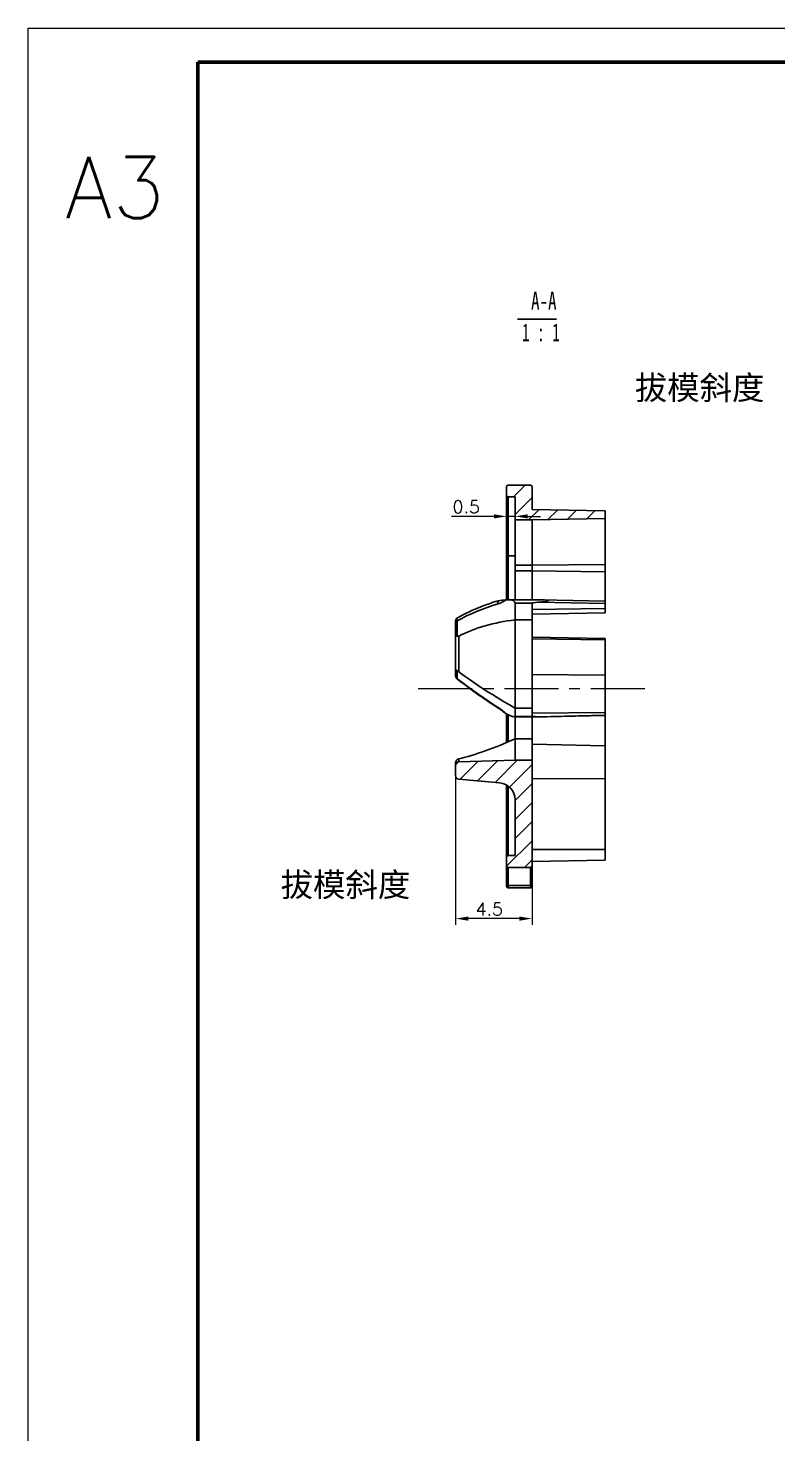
# Model space of a CAD drawing. Header units: millimetres. Extents: x 2517 to 6633, y 792 to 3241.
# Drawn here: x 3446.1 to 3490.2, y 1173.2 to 1255.9 of the extents above; entities that cross this region are included whole.
import ezdxf

# ---------------------------------------------------------------- set-up
doc = ezdxf.new("R2010")
doc.units = ezdxf.units.MM
doc.linetypes.add('CENTER', pattern=[50.8, 31.75, -6.35, 6.35, -6.35])
doc.layers.add('10', color=7, linetype='Continuous')
for name, color, linetype, lineweight in [('中心线', 1, 'CENTER', 9), ('填充', 3, 'Continuous', 9), ('实线', 7, 'Continuous', 25), ('尺寸标注', 2, 'Continuous', 9), ('引导线', 6, 'Continuous', 9), ('文本', 3, 'Continuous', 15), ('粗实线', 9, 'Continuous', 50)]:
    doc.layers.add(name, color=color, linetype=linetype, lineweight=lineweight)
doc.styles.add('SLDTEXTSTYLE4', font='TXT', dxfattribs={"width": 0.7})
doc.styles.add('SLDTEXTSTYLE5', font='TXT', dxfattribs={"width": 0.62})
doc.styles.add('st', font='txt.shx')
doc.styles.get("Standard").update_dxf_attribs({"font": 'simfang.ttf'})
doc.dimstyles.new('st0.3', dxfattribs={"dimscale": 0.3, "dimtxt": 2.5, "dimasz": 2.5, "dimexe": 1.25, "dimexo": 0, "dimtad": 1, "dimtoh": 1, "dimdec": 3, "dimdsep": 46, "dimtxsty": 'st', "dimcen": 0, "dimclrd": 256, "dimclre": 256, "dimclrt": 256, "dimadec": 4, "dimazin": 2, "dimtfac": 1, "dimtdec": 3, "dimtmove": 0, "dimatfit": 1, "dimfxl": 0, "dimlwd": -1, "dimlwe": -1, "dimarcsym": 0})
pattern_1 = [(45, (144.0452, 96.7487), (-0.561266, 0.561266), [])]

# ---------------------------------------------------------------- blocks, each defined once
blk = doc.blocks.new('SW_NOTE_0')
at = {"layer": '10', "color": 0}
blk.add_line((-1.23, -0.86), (6.45, -0.86), dxfattribs=at)
at = {"layer": '10', "color": 0, "char_height": 3.5, "attachment_point": 2}
for s, insert, style in [('A-A', (3.94, 4.51), 'SLDTEXTSTYLE4'), ('1 : 1', (3.37, -1.7), 'SLDTEXTSTYLE5')]:
    blk.add_mtext(s, dxfattribs=dict(at, insert=insert, style=style))
blk = doc.blocks.new('*D212')
at = {"layer": 'Defpoints', "color": 0, "ltscale": 0.1, "transparency": 16777216}
for p in [(3474.272, 1228.338), (3474.772, 1228.338), (3474.272, 1227.194)]:
    blk.add_point(p, dxfattribs=at)
at = {"layer": '尺寸标注', "ltscale": 0.1, "transparency": 16777216}
for p, q in [((3474.272, 1228.338), (3474.272, 1226.819)), ((3474.772, 1228.338), (3474.772, 1226.819)), ((3473.522, 1227.194), (3471.022, 1227.194)), ((3474.772, 1227.194), (3474.272, 1227.194)), ((3475.522, 1227.194), (3476.272, 1227.194))]:
    blk.add_line(p, q, dxfattribs=at)
for points in [[(3473.522, 1227.319), (3473.522, 1227.069), (3474.272, 1227.194)], [(3475.522, 1227.319), (3475.522, 1227.069), (3474.772, 1227.194)]]:
    blk.add_solid(points, dxfattribs=at)
at = {"layer": '尺寸标注', "ltscale": 0.1, "transparency": 16777216, "insert": (3471.897, 1227.756), "char_height": 0.75, "attachment_point": 5, "style": 'st'}
blk.add_mtext('0.5', dxfattribs=at)
blk = doc.blocks.new('*D213')
at = {"layer": 'Defpoints', "color": 0, "ltscale": 0.1, "transparency": 16777216}
for p in [(3471.272, 1211.921), (3475.772, 1205.432), (3471.272, 1203.522)]:
    blk.add_point(p, dxfattribs=at)
at = {"layer": '尺寸标注', "ltscale": 0.1, "transparency": 16777216}
for p, q in [((3471.272, 1211.921), (3471.272, 1203.147)), ((3475.772, 1205.432), (3475.772, 1203.147)), ((3475.022, 1203.522), (3472.022, 1203.522))]:
    blk.add_line(p, q, dxfattribs=at)
for points in [[(3472.022, 1203.647), (3472.022, 1203.397), (3471.272, 1203.522)], [(3475.022, 1203.647), (3475.022, 1203.397), (3475.772, 1203.522)]]:
    blk.add_solid(points, dxfattribs=at)
at = {"layer": '尺寸标注', "ltscale": 0.1, "transparency": 16777216, "insert": (3473.254, 1204.085), "char_height": 0.75, "attachment_point": 5, "style": 'st'}
blk.add_mtext('4.5', dxfattribs=at)

msp = doc.modelspace()

# ---------------------------------------------------------------- hatches: boundary and pattern name
at = {"layer": '填充'}
h = msp.add_hatch(dxfattribs=at)
h.set_pattern_fill('ANSI31', color=256, scale=0.25, style=0)
h.set_pattern_definition(pattern_1)
edge = h.paths.add_edge_path(flags=0)
edge.add_line((3474.7717, 1228.3379), (3474.7717, 1226.9879))
edge.add_line((3474.7717, 1226.9879), (3475.7717, 1226.9879))
edge.add_line((3475.7717, 1226.9879), (3480.0717, 1227.0629))
edge.add_line((3480.0717, 1227.0629), (3480.0717, 1227.5128))
edge.add_line((3480.0717, 1227.5128), (3475.7717, 1227.5879))
edge.add_line((3475.7717, 1227.5879), (3475.7717, 1228.9379))
edge.add_arc((3475.6717, 1228.9379), 0.1, 0, 90)
edge.add_line((3475.6717, 1229.0379), (3474.3717, 1229.0379))
edge.add_arc((3474.3717, 1228.9379), 0.1, 90, 180)
edge.add_line((3474.2717, 1228.9379), (3474.2717, 1228.4379))
edge.add_arc((3474.3717, 1228.4379), 0.1, 180, 270)
edge.add_line((3474.3717, 1228.3379), (3474.7717, 1228.3379))
h = msp.add_hatch(dxfattribs=at)
h.set_pattern_fill('ANSI31', color=256, scale=0.25, style=0)
h.set_pattern_definition(pattern_1)
edge = h.paths.add_edge_path(flags=0)
edge.add_line((3471.4546, 1211.7222), (3473.8571, 1211.5163))
edge.add_arc((3473.7717, 1210.5199), 1, 0, 85.100908, ccw=False)
edge.add_line((3474.7717, 1210.5199), (3474.7717, 1207.2379))
edge.add_line((3474.7717, 1207.2379), (3474.3717, 1207.2379))
edge.add_arc((3474.3717, 1207.1379), 0.1, 90, 180)
edge.add_line((3474.2717, 1207.1379), (3474.2717, 1206.6379))
edge.add_arc((3474.3717, 1206.6379), 0.1, 180, 270)
edge.add_line((3474.3717, 1206.5379), (3475.6717, 1206.5379))
edge.add_arc((3475.6717, 1206.6379), 0.1, 270, 360)
edge.add_line((3475.7717, 1206.6379), (3475.7717, 1212.8379))
edge.add_line((3475.7717, 1212.8379), (3474.7717, 1212.8379))
edge.add_line((3474.7717, 1212.8379), (3471.466, 1212.7434))
edge.add_arc((3471.4717, 1212.5435), 0.2, 91.636577, 180)
edge.add_line((3471.2717, 1212.5435), (3471.2717, 1211.9215))
edge.add_arc((3471.4717, 1211.9215), 0.2, 180, 265.100908)

# ---------------------------------------------------------------- linework, layer by layer
at = {"color": 7, "linetype": 'Continuous', "lineweight": 25}
for p, q in [((3474.2717, 1228.4379), (3474.2717, 1228.9379)), ((3475.6717, 1229.0379), (3474.3717, 1229.0379)), ((3475.7717, 1227.5879), (3475.7717, 1228.9379)), ((3474.2717, 1224.8903), (3474.2717, 1228.4379)), ((3474.7717, 1228.3379), (3474.3717, 1228.3379)), ((3474.3717, 1228.3379), (3474.3717, 1224.8639)), ((3474.7717, 1228.3379), (3474.7717, 1226.9879)), ((3474.7717, 1226.9879), (3475.7717, 1226.9879)), ((3474.7717, 1224.3144), (3474.7717, 1226.9879)), ((3480.0717, 1227.5128), (3475.7717, 1227.5879)), ((3475.7717, 1226.9879), (3480.0717, 1227.0629)), ((3475.7717, 1226.9879), (3475.7717, 1224.3144)), ((3480.0717, 1227.0629), (3480.0717, 1227.5128)), ((3480.0717, 1227.0629), (3480.0717, 1224.3693)), ((3474.2717, 1222.2775), (3474.2717, 1224.8903)), ((3474.3717, 1224.8639), (3474.7717, 1224.8639)), ((3480.0717, 1224.3693), (3475.7717, 1224.3144)), ((3480.0717, 1224.3693), (3480.0717, 1223.9299)), ((3474.7717, 1224.3144), (3475.7717, 1224.3144)), ((3474.7717, 1223.9949), (3474.7717, 1224.3144)), ((3474.7717, 1223.9949), (3475.7717, 1223.9949)), ((3474.7717, 1222.3103), (3474.7717, 1223.9949)), ((3475.7717, 1224.3144), (3475.7717, 1223.9949)), ((3480.0717, 1223.9299), (3475.7717, 1223.9949)), ((3480.0717, 1223.9299), (3480.0717, 1222.2079)), ((3474.233, 1222.2751), (3474.3891, 1222.2846)), ((3475.8344, 1222.2857), (3474.4253, 1222.2857)), ((3474.7694, 1222.2857), (3474.7717, 1222.3103)), ((3474.7717, 1222.0857), (3475.7717, 1222.0857)), ((3474.7717, 1221.1045), (3474.7717, 1222.0857)), ((3475.7717, 1222.0857), (3475.7717, 1221.7045)), ((3480.0717, 1222.0579), (3476.1185, 1222.1345)), ((3480.0717, 1222.2079), (3476.2712, 1222.2815)), ((3480.0717, 1222.2079), (3480.0717, 1222.0579)), ((3480.0717, 1222.0579), (3480.0717, 1221.7721)), ((3471.3717, 1221.0411), (3471.2717, 1221.0411)), ((3471.2717, 1220.2077), (3471.2717, 1221.0411)), ((3471.3717, 1221.0411), (3471.3717, 1220.1353)), ((3475.7717, 1221.1045), (3474.7717, 1221.1045)), ((3474.7717, 1215.9139), (3474.7717, 1221.1045)), ((3480.0717, 1221.7721), (3475.7717, 1221.7045)), ((3475.7717, 1221.7045), (3475.7717, 1221.1045)), ((3480.0717, 1221.5209), (3475.7717, 1221.4437)), ((3475.7717, 1215.9139), (3475.7717, 1221.1045)), ((3480.0717, 1221.7721), (3480.0717, 1221.5209)), ((3471.2717, 1218.2123), (3471.2717, 1220.2077)), ((3471.466, 1220.1506), (3471.466, 1218.0437)), ((3480.0717, 1220.0104), (3475.7717, 1220.0855)), ((3480.0717, 1219.9267), (3475.7717, 1219.9917)), ((3480.0717, 1220.0104), (3480.0717, 1219.9267)), ((3480.0717, 1219.9267), (3480.0717, 1217.8402)), ((3471.2717, 1217.7956), (3471.2717, 1218.2123)), ((3471.3717, 1218.0985), (3471.3717, 1217.6456)), ((3480.0717, 1217.8402), (3475.7717, 1217.893)), ((3480.0717, 1217.8402), (3480.0717, 1215.6451)), ((3474.233, 1215.5979), (3474.3891, 1215.5152)), ((3474.2717, 1213.8805), (3474.2717, 1215.5774)), ((3474.7253, 1215.3965), (3476.5769, 1215.3965)), ((3474.7717, 1215.9139), (3475.7717, 1215.9139)), ((3474.7717, 1215.4233), (3474.7717, 1215.9139)), ((3474.7717, 1215.4233), (3475.7717, 1215.4233)), ((3474.7717, 1214.0952), (3474.7717, 1215.3965)), ((3475.7717, 1215.9139), (3475.7717, 1215.6139)), ((3480.0717, 1215.6451), (3475.7717, 1215.6139)), ((3475.7717, 1215.6139), (3475.7717, 1215.4233)), ((3475.7717, 1215.3965), (3475.7717, 1214.0952)), ((3476.1185, 1215.4041), (3480.0717, 1215.5022)), ((3476.636, 1215.3969), (3480.0717, 1215.4821)), ((3480.0717, 1215.6451), (3480.0717, 1215.5022)), ((3480.0717, 1215.5022), (3480.0717, 1215.4821)), ((3480.0717, 1215.4821), (3480.0717, 1213.6964)), ((3474.7717, 1212.8379), (3474.7717, 1214.0952)), ((3475.7717, 1214.0952), (3474.7717, 1214.0952)), ((3475.7717, 1212.8379), (3475.7717, 1214.0952)), ((3480.0717, 1213.6964), (3475.7717, 1213.7952)), ((3480.0717, 1213.6964), (3480.0717, 1211.7525)), ((3471.466, 1212.9193), (3471.466, 1212.7434)), ((3474.7717, 1212.8379), (3471.466, 1212.7434)), ((3475.7717, 1212.8379), (3474.7717, 1212.8379)), ((3475.7717, 1206.6379), (3475.7717, 1212.8379)), ((3471.2717, 1212.5435), (3471.2717, 1212.6937)), ((3471.2717, 1212.5435), (3471.2717, 1211.9215)), ((3471.4546, 1211.7222), (3473.8571, 1211.5163)), ((3474.2717, 1207.1379), (3474.2717, 1211.386)), ((3480.0717, 1211.7525), (3475.7717, 1211.7769)), ((3480.0717, 1211.7525), (3480.0717, 1207.5795)), ((3474.7717, 1210.5199), (3474.7717, 1207.2379)), ((3474.2717, 1206.6379), (3474.2717, 1207.1379)), ((3474.3717, 1207.2379), (3474.7717, 1207.2379)), ((3480.0717, 1207.5795), (3475.7717, 1207.5795)), ((3480.0717, 1207.5795), (3480.0717, 1206.9546)), ((3474.2717, 1205.5387), (3474.2717, 1206.6379)), ((3474.3717, 1206.5379), (3475.6717, 1206.5379)), ((3474.3717, 1206.5379), (3474.3717, 1205.4742)), ((3475.6717, 1205.4742), (3475.6717, 1206.5379)), ((3475.7717, 1206.8795), (3480.0717, 1206.9546)), ((3475.7717, 1206.6379), (3475.7717, 1205.5387)), ((3474.2717, 1205.4323), (3474.2717, 1205.5387)), ((3474.3717, 1205.4742), (3475.6717, 1205.4742)), ((3474.3717, 1205.3323), (3475.6717, 1205.3323)), ((3475.7717, 1205.5387), (3475.7717, 1205.4323))]:
    msp.add_line(p, q, dxfattribs=at)
at = {"color": 8, "linetype": 'Continuous', "lineweight": 25}
for p, q in [((3474.3717, 1224.8639), (3474.3717, 1222.2835)), ((3475.7717, 1223.9949), (3475.7717, 1222.2857)), ((3474.3717, 1215.5244), (3474.3717, 1213.9226)), ((3474.3717, 1211.3199), (3474.3717, 1207.2379)), ((3474.3717, 1205.4742), (3474.3717, 1205.3323)), ((3475.6717, 1205.3323), (3475.6717, 1205.4742))]:
    msp.add_line(p, q, dxfattribs=at)
at = {"color": 8, "linetype": 'Continuous', "lineweight": 25, "flags": 128}
for points in [[(3471.3727, 1221.2149), (3471.3715, 1221.2142), (3471.3552, 1221.1962), (3471.3468, 1221.1677), (3471.3468, 1221.1306), (3471.3553, 1221.0874), (3471.3717, 1221.0411)], [(3471.3717, 1217.6456), (3471.3553, 1217.6374), (3471.3482, 1217.6382)]]:
    msp.add_lwpolyline(points, dxfattribs=at)
at = {"color": 7, "linetype": 'Continuous', "lineweight": 25, "flags": 128}
for points in [[(3474.3717, 1205.4742), (3474.3522, 1205.4754), (3474.3334, 1205.4791), (3474.3161, 1205.485), (3474.301, 1205.4931), (3474.2885, 1205.5028), (3474.2793, 1205.514), (3474.2736, 1205.5261), (3474.2717, 1205.5387)], [(3475.7717, 1205.5387), (3475.7697, 1205.5261), (3475.7641, 1205.514), (3475.7548, 1205.5028), (3475.7424, 1205.4931), (3475.7272, 1205.485), (3475.7099, 1205.4791), (3475.6912, 1205.4754), (3475.6717, 1205.4742)]]:
    msp.add_lwpolyline(points, dxfattribs=at)
at = {"color": 7, "linetype": 'Continuous', "lineweight": 25}
for centre, radius, start, end in [((3474.3717, 1228.9379), 0.1, 90, 180), ((3475.6717, 1228.9379), 0.1, 0, 90), ((3474.3717, 1228.4379), 0.1, 180, 270), ((3473.95, 1222.1141), 0.1882, 141.231309, 200.8973), ((3471.4717, 1221.0411), 0.2, 119.642753, 180), ((3471.4717, 1217.7956), 0.2, 180, 231.884637), ((3471.4423, 1217.801), 0.1708, 181.828011, 245.552124), ((3471.4717, 1212.5435), 0.2, 91.636577, 180), ((3471.4717, 1211.9215), 0.2, 180, 265.100908), ((3473.7717, 1210.5199), 1, 0, 85.100908), ((3474.3717, 1207.1379), 0.1, 90, 180), ((3474.3717, 1206.6379), 0.1, 180, 270), ((3475.6717, 1206.6379), 0.1, 270, 0), ((3474.3717, 1205.4323), 0.1, 180, 270), ((3475.6717, 1205.4323), 0.1, 270, 0)]:
    msp.add_arc(centre, radius, start, end, dxfattribs=at)
at = {"color": 8, "linetype": 'Continuous', "lineweight": 25}
msp.add_arc((3473.8263, 1215.9041), 0.0641, 144.441784, 162.251174, dxfattribs=at)
at = {"color": 7, "linetype": 'Continuous', "lineweight": 25}
for centre, major_axis, ratio, start_param, end_param in [((3478.36, 1217.0379), (9.8994, 0), 0.5709522, 2.0524508, 2.3545404), ((3474.4253, 1222.0857), (0.3464, 0), 0.5773503, 0, 1.6755161), ((3487.2297, 1222.0857), (11.458, 0), 0.0174551, 2.8949334, 3.1415927), ((3487.2297, 1222.0857), (11.458, -0.1989), 0.001824, 2.8949651, 3.0369046), ((3476.2339, 1217.0379), (7.2023, 0), 0.5766429, 1.7752422, 2.2942907), ((3476.2339, 1217.2161), (7.1495, -3.8256), 0.2274642, 4.1100133, 4.6290618), ((3478.36, 1216.153), (9.8284, -5.252), 0.225284, 4.0484526, 4.3505422), ((3474.4253, 1215.5965), (0.3439, -0.184), 0.2277351, 4.7289512, 6.4044672), ((3487.2297, 1215.5965), (11.458, 0.1732), 0.0087255, 3.1414607, 3.38812), ((3476.2339, 1216.8597), (7.1495, 3.8256), 0.2274642, 3.8677759, 4.3868244)]:
    msp.add_ellipse(centre, major_axis=major_axis, ratio=ratio, start_param=start_param, end_param=end_param, dxfattribs=at)
for points, knots in [([(3474.3717, 1224.8639), (3474.3616, 1224.8639), (3474.3514, 1224.8643), (3474.3419, 1224.8651), (3474.3325, 1224.8659), (3474.3235, 1224.8671), (3474.3156, 1224.8685), (3474.3073, 1224.8701), (3474.2999, 1224.8719), (3474.2939, 1224.8739), (3474.287, 1224.8761), (3474.2817, 1224.8786), (3474.278, 1224.8812), (3474.274, 1224.884), (3474.2719, 1224.887), (3474.2717, 1224.8899), (3474.2717, 1224.89), (3474.2717, 1224.8902), (3474.2717, 1224.8903)], [0, 0, 0, 0, 0.00003020971, 0.00003020971, 0.00003020971, 0.00006030845, 0.00006030845, 0.00006030845, 0.00009198651, 0.00009198651, 0.00009198651, 0.00012784195, 0.00012784195, 0.00012784195, 0.00016695095, 0.00016695095, 0.00016695095, 0.00016908579, 0.00016908579, 0.00016908579, 0.00016908579]), ([(3473.7784, 1222.2266), (3473.702, 1222.2033), (3473.4612, 1222.1297), (3473.0651, 1221.9933), (3472.5984, 1221.813), (3472.1558, 1221.6197), (3471.7484, 1221.4225), (3471.4923, 1221.281), (3471.3728, 1221.2149)], [0, 0, 0, 0, 0.0924372, 0.2915015, 0.4835154, 0.668094, 0.8450001, 1, 1, 1, 1]), ([(3473.7783, 1222.2268), (3473.7788, 1222.227), (3473.7832, 1222.2289), (3473.7938, 1222.2305), (3473.8032, 1222.2319)], [0, 0, 0, 0, 0.10529, 1, 1, 1, 1]), ([(3473.8032, 1222.2319), (3473.8585, 1222.2408), (3473.9253, 1222.2485), (3474.0681, 1222.2631), (3474.1459, 1222.2698), (3474.233, 1222.2751)], [0, 0, 0, 0, 0.5, 0.5, 1, 1, 1, 1]), ([(3476.1185, 1222.1345), (3476.223, 1222.1418), (3476.3275, 1222.1505), (3476.4834, 1222.1693), (3476.5352, 1222.1764), (3476.612, 1222.1909), (3476.6376, 1222.1963), (3476.6747, 1222.2068), (3476.687, 1222.2107), (3476.7096, 1222.2208), (3476.7229, 1222.2286), (3476.7162, 1222.2454), (3476.7029, 1222.2493), (3476.6797, 1222.2558), (3476.6674, 1222.2581), (3476.6306, 1222.264), (3476.6055, 1222.2666), (3476.5295, 1222.2731), (3476.4783, 1222.2755), (3476.3246, 1222.2812), (3476.2216, 1222.2826), (3476.1185, 1222.2837)], [0, 0, 0, 0, 0.25, 0.25, 0.375, 0.375, 0.4375, 0.4375, 0.46875, 0.46875, 0.5, 0.5, 0.53125, 0.53125, 0.5625, 0.5625, 0.625, 0.625, 0.75, 0.75, 1, 1, 1, 1]), ([(3471.466, 1218.0437), (3471.45, 1218.0557), (3471.433, 1218.0673), (3471.4156, 1218.0773), (3471.4011, 1218.0856), (3471.386, 1218.093), (3471.3717, 1218.0985)], [0, 0, 0, 0, 0.00006050247, 0.00006050247, 0.00006050247, 0.00011136818, 0.00011136818, 0.00011136818, 0.00011136818]), ([(3471.3482, 1217.6382), (3471.4152, 1217.586), (3471.6127, 1217.432), (3471.9514, 1217.1769), (3472.3717, 1216.8706), (3472.8151, 1216.5588), (3473.2813, 1216.2407), (3473.6019, 1216.0307), (3473.7652, 1215.9237)], [0, 0, 0, 0, 0.0867381, 0.2555411, 0.4306804, 0.6132447, 0.8030118, 1, 1, 1, 1]), ([(3473.7662, 1215.9253), (3473.7759, 1215.9191), (3473.8356, 1215.881), (3473.9402, 1215.808), (3474.0304, 1215.738), (3474.0743, 1215.7038)], [0, 0, 0, 0, 0.0911207, 0.5572189, 1, 1, 1, 1]), ([(3474.233, 1215.5979), (3474.1808, 1215.6273), (3474.1247, 1215.659), (3474.0773, 1215.7004), (3474.0739, 1215.7033)], [0, 0, 0, 0, 0.928693, 1, 1, 1, 1]), ([(3476.636, 1215.3979), (3476.6094, 1215.3973), (3476.5125, 1215.3953), (3476.3379, 1215.4001), (3476.1917, 1215.4028), (3476.1185, 1215.4041)], [0, 0, 0, 0, 0.1583409, 0.5782713, 1, 1, 1, 1])]:
    msp.add_open_spline(points, degree=3, knots=knots, dxfattribs=at)
for points in [[(3474.233, 1222.2751), (3474.0903, 1222.1723), (3473.9375, 1222.0957), (3473.7742, 1222.0469)], [(3471.3717, 1220.1353), (3471.3083, 1220.1508), (3471.2717, 1220.1796), (3471.2717, 1220.2077)], [(3471.3717, 1220.1353), (3471.4036, 1220.1276), (3471.4362, 1220.1355), (3471.466, 1220.1506)], [(3471.3717, 1218.0985), (3471.3083, 1218.1224), (3471.2717, 1218.1674), (3471.2717, 1218.2123)], [(3473.7742, 1215.9414), (3473.9375, 1215.8354), (3474.0903, 1215.7207), (3474.233, 1215.5979)], [(3471.3717, 1212.8798), (3471.3083, 1212.8404), (3471.2717, 1212.7666), (3471.2717, 1212.6937)], [(3471.3717, 1212.8798), (3471.4036, 1212.8997), (3471.4362, 1212.912), (3471.466, 1212.9193)]]:
    msp.add_open_spline(points, degree=3, dxfattribs=at)
at = {"layer": '中心线', "ltscale": 0.1}
msp.add_line((3482.4042, 1217.0379), (3468.8642, 1217.0379), dxfattribs=at)
at = {"layer": '引导线'}
for p, q in [((3446.1051, 1255.9254), (3614.1051, 1255.9254)), ((3446.1051, 1137.1254), (3446.1051, 1255.9254))]:
    msp.add_line(p, q, dxfattribs=at)
at = {"layer": '粗实线'}
for p, q in [((3456.1051, 1139.1254), (3456.1051, 1253.9254)), ((3456.1051, 1253.9254), (3612.1051, 1253.9254))]:
    msp.add_line(p, q, dxfattribs=at)

# ---------------------------------------------------------------- block references
at = {"layer": '10', "xscale": 0.3, "yscale": 0.3, "zscale": 0.3}
msp.add_blockref('SW_NOTE_0', (3475.2828, 1239.0552), dxfattribs=at)

# ---------------------------------------------------------------- texts
at = {"layer": '实线', "ltscale": 0.2, "insert": (3448.2818, 1248.3477), "char_height": 3.6, "width": 10, "attachment_point": 1, "style": 'st'}
msp.add_mtext('A3', dxfattribs=at)
at = {"layer": '文本', "char_height": 1.4, "width": 25.27192, "attachment_point": 8}
for insert in [(3485.6346, 1233.9105), (3464.7818, 1204.6635)]:
    msp.add_mtext('拔模斜度', dxfattribs=dict(at, insert=insert))

# ---------------------------------------------------------------- dimensions: what is measured, and where the dimension line sits
at = {"layer": '尺寸标注', "ltscale": 0.1}
for base, p1, p2, picture, middle in [((3474.2717, 1227.1938), (3474.7717, 1228.3379), (3474.2717, 1228.3379), '*D212', (3471.8967, 1227.1938)), ((3471.2717, 1203.5224), (3475.7717, 1205.4323), (3471.2717, 1211.9215), '*D213', (3473.2544, 1203.5224))]:
    dim = msp.add_linear_dim(base=base, p1=p1, p2=p2, dimstyle='st0.3', dxfattribs=at)
    dim.commit()
    dim.dimension.update_dxf_attribs({"geometry": picture, "text_midpoint": middle, "dimtype": 160})

doc.saveas('drawing.dxf')
